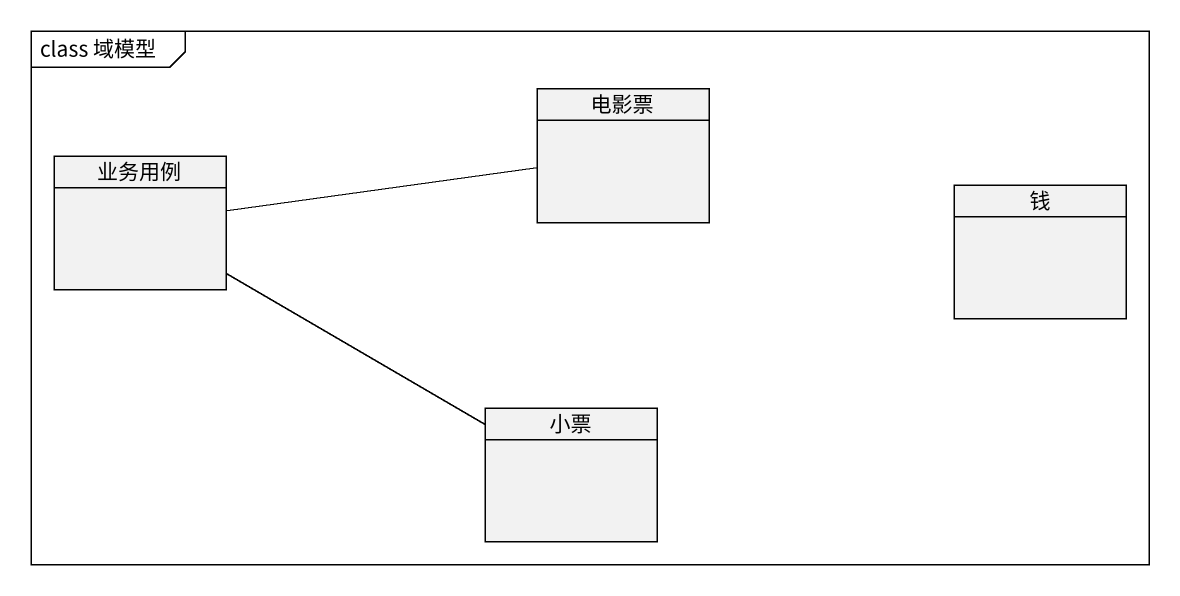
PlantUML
@startuml
mainframe class 域模型
hide circle
hide empty members
class 电影票
class 业务用例
class 钱
class 小票
业务用例 -right- 电影票
业务用例 -right- 小票
@enduml
